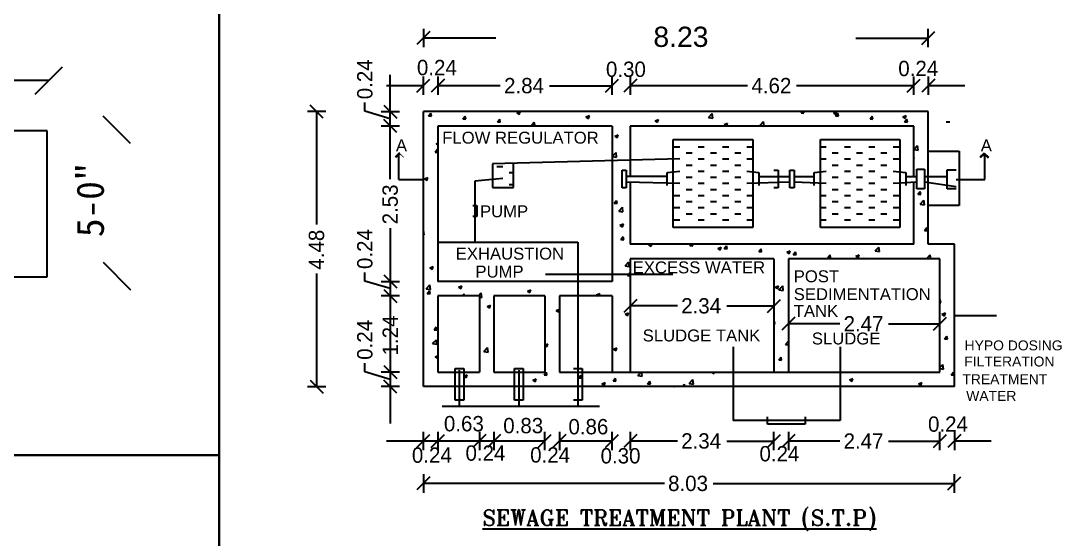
# Model space of a CAD drawing. Header units: metres. Extents: x 515 to 706, y -4 to 163.
# Drawn here: x 603.45 to 611.96, y 79.43 to 83.65 of the extents above; entities that cross this region are included whole.
import ezdxf

# ---------------------------------------------------------------- set-up
doc = ezdxf.new("R2010")
doc.units = ezdxf.units.M
doc.header["$MEASUREMENT"] = 0
doc.styles.add('ld', font='arial.ttf')
doc.styles.add('ROMANT', font='romant__.ttf')
doc.styles.add('style1', font='swisse.ttf', dxfattribs={"height": 1})
doc.styles.add('STYLE2', font='@NSimSun.ttf', dxfattribs={"height": 0.23})
doc.styles.add('STYLE3', font='GOTHIC.TTF')

msp = doc.modelspace()

# ---------------------------------------------------------------- hatches: boundary and pattern name
at = {"lineweight": 30}
for points in [[(606.57234, 82.53801), (606.57662, 82.54203), (606.54049, 82.57602), (606.50435, 82.54203), (606.50864, 82.53801), (606.54049, 82.56743)], [(611.33686, 82.53753), (611.34114, 82.54155), (611.305, 82.57554), (611.26887, 82.54155), (611.27315, 82.53753), (611.305, 82.56695)]]:
    msp.add_hatch(color=256, dxfattribs=at).paths.add_polyline_path(points)

# ---------------------------------------------------------------- linework, layer by layer
for p, q in [((606.78718, 83.56686), (606.6811, 83.46078)), ((606.73414, 83.58883), (606.73414, 83.43881)), ((607.32517, 83.51382), (606.73414, 83.51382)), ((610.25811, 83.51382), (610.84914, 83.51382)), ((610.7961, 83.46078), (610.90218, 83.56686)), ((610.84914, 83.43881), (610.84914, 83.58883)), ((603.56975, 83.05516), (603.7933, 83.27872)), ((606.46418, 82.36156), (606.46418, 83.21375)), ((606.6811, 83.07151), (606.78718, 83.17759)), ((606.73414, 83.04954), (606.73414, 83.19956)), ((606.90521, 83.17759), (606.79913, 83.07151)), ((606.90521, 83.17759), (606.79913, 83.07151)), ((606.85217, 83.19956), (606.85217, 83.04954)), ((608.2196, 83.07151), (608.32568, 83.17759)), ((608.27264, 83.04954), (608.27264, 83.19956)), ((608.47321, 83.17759), (608.36713, 83.07151)), ((608.42017, 83.19956), (608.42017, 83.04954)), ((610.67807, 83.07151), (610.78415, 83.17759)), ((610.73111, 83.04954), (610.73111, 83.19956)), ((610.90218, 83.17759), (610.7961, 83.07151)), ((610.84914, 83.19956), (610.84914, 83.04954)), ((603.68152, 83.16694), (602.81745, 83.16694)), ((606.73414, 83.12455), (606.4341, 83.12455)), ((607.36162, 83.12455), (606.85217, 83.12455)), ((607.76319, 83.12455), (608.27264, 83.12455)), ((609.37669, 83.12455), (608.42017, 83.12455)), ((610.73111, 83.12455), (609.77459, 83.12455)), ((611.14918, 83.12455), (610.84914, 83.12455)), ((605.9167, 82.86067), (605.81062, 82.96675)), ((606.25783, 82.9166), (606.25783, 82.98661)), ((606.46418, 82.85469), (606.25783, 82.9166)), ((606.41114, 82.96675), (606.51722, 82.86067)), ((604.34662, 82.6524), (604.12306, 82.87595)), ((605.93867, 82.91371), (605.78865, 82.91371)), ((605.86366, 82.91371), (605.86366, 81.99175)), ((606.38917, 82.91371), (606.53919, 82.91371)), ((606.51722, 82.74264), (606.41114, 82.84872)), ((610.84914, 82.91371), (606.73414, 82.91371)), ((606.73414, 80.67095), (606.73414, 82.91371)), ((606.77578, 82.87839), (606.79467, 82.9009)), ((606.77578, 82.87839), (606.7992, 82.87634)), ((606.7992, 82.87622), (606.79467, 82.90078)), ((607.05682, 82.8538), (607.07571, 82.87632)), ((607.05682, 82.8538), (607.08024, 82.85175)), ((607.08025, 82.85163), (607.07572, 82.87619)), ((607.33786, 82.82922), (607.35675, 82.85173)), ((607.33786, 82.82922), (607.36128, 82.82717)), ((607.36129, 82.82704), (607.35676, 82.8516)), ((607.49664, 82.90239), (607.52407, 82.91292)), ((607.49664, 82.90239), (607.51613, 82.88924)), ((607.51613, 82.88912), (607.52408, 82.9128)), ((608.05975, 82.87101), (608.08718, 82.88154)), ((608.05975, 82.87101), (608.07924, 82.85786)), ((608.07924, 82.85774), (608.08718, 82.88141)), ((608.62285, 82.83963), (608.65029, 82.85016)), ((608.62285, 82.83963), (608.64234, 82.82648)), ((608.64235, 82.82636), (608.65029, 82.85003)), ((609.05878, 82.86522), (609.0893, 82.89702)), ((609.05878, 82.86522), (609.09363, 82.85981)), ((609.09363, 82.85971), (609.0893, 82.89692)), ((609.47695, 82.80036), (609.50747, 82.83217)), ((609.51171, 82.79568), (609.50747, 82.83206)), ((609.81288, 82.90265), (609.82216, 82.91371)), ((609.81288, 82.90265), (609.8363, 82.9006)), ((609.83631, 82.90048), (609.83386, 82.91371)), ((610.07829, 82.90324), (610.10555, 82.91371)), ((610.07829, 82.90324), (610.09778, 82.8901)), ((610.09392, 82.87806), (610.11281, 82.90058)), ((610.09392, 82.87806), (610.11734, 82.87602)), ((610.09779, 82.88997), (610.10573, 82.91365)), ((610.11735, 82.87589), (610.11282, 82.90045)), ((610.37497, 82.85348), (610.39386, 82.87599)), ((610.37497, 82.85348), (610.39839, 82.85143)), ((610.39839, 82.8513), (610.39386, 82.87586)), ((610.6414, 82.87186), (610.66883, 82.8824)), ((610.6414, 82.87186), (610.66089, 82.85872)), ((610.65601, 82.82889), (610.6749, 82.8514)), ((610.66089, 82.85859), (610.66884, 82.88227)), ((610.67943, 82.82671), (610.6749, 82.85127)), ((610.84914, 81.8317), (610.84914, 82.91371)), ((610.9956, 82.83012), (611.02554, 82.83012)), ((603.66899, 82.75719), (601.07001, 82.75719)), ((603.66899, 81.56599), (603.66899, 82.75719)), ((606.53919, 82.79568), (606.38917, 82.79568)), ((606.85217, 82.79568), (606.85217, 81.52937)), ((608.27264, 82.79568), (606.85217, 82.79568)), ((607.61891, 82.80463), (607.6378, 82.82714)), ((607.61891, 82.80463), (607.64233, 82.80258)), ((607.64233, 82.80245), (607.6378, 82.82701)), ((607.91307, 82.79568), (607.91884, 82.80255)), ((607.92009, 82.79568), (607.91884, 82.80242)), ((608.27264, 82.79568), (608.27264, 81.52937)), ((610.73111, 82.79568), (608.42017, 82.79568)), ((608.42017, 82.79568), (608.42017, 82.3852)), ((609.18596, 82.80825), (609.2134, 82.81878)), ((609.18596, 82.80825), (609.2046, 82.79568)), ((609.20569, 82.79568), (609.2134, 82.81865)), ((609.47695, 82.80036), (609.50717, 82.79568)), ((610.65601, 82.82889), (610.67943, 82.82684)), ((610.73111, 82.3852), (610.73111, 82.79568)), ((608.29363, 82.71325), (608.32107, 82.72378)), ((608.29363, 82.71325), (608.31312, 82.70011)), ((608.31312, 82.69998), (608.32107, 82.72366)), ((608.77108, 82.68543), (609.41891, 82.68543)), ((608.77108, 81.96969), (608.77108, 82.68543)), ((609.41891, 82.68543), (609.41891, 81.96969)), ((609.97056, 82.68543), (610.61838, 82.68543)), ((609.97056, 81.96969), (609.97056, 82.68543)), ((610.61838, 82.68543), (610.61838, 81.96969)), ((606.54049, 82.57602), (606.50435, 82.54203)), ((606.83015, 82.58366), (606.84904, 82.60617)), ((606.83015, 82.58366), (606.85217, 82.58173)), ((606.83819, 82.64964), (606.85217, 82.655)), ((606.83819, 82.64964), (606.85217, 82.64021)), ((606.85217, 82.58906), (606.84904, 82.60605)), ((608.27438, 82.54838), (608.3049, 82.58019)), ((608.30923, 82.54287), (608.3049, 82.58009)), ((608.77631, 82.62694), (608.82594, 82.62694)), ((608.87557, 82.5773), (608.9252, 82.5773)), ((608.97483, 82.62694), (609.02447, 82.62694)), ((609.0741, 82.5773), (609.12373, 82.5773)), ((609.17336, 82.62694), (609.22299, 82.62694)), ((609.27262, 82.5773), (609.32225, 82.5773)), ((609.37189, 82.62694), (609.41891, 82.62694)), ((609.97056, 82.62694), (610.0171, 82.62694)), ((610.06673, 82.5773), (610.11636, 82.5773)), ((610.16599, 82.62694), (610.21562, 82.62694)), ((610.26525, 82.5773), (610.31489, 82.5773)), ((610.36452, 82.62694), (610.41415, 82.62694)), ((610.46378, 82.5773), (610.51341, 82.5773)), ((610.56304, 82.62694), (610.61268, 82.62694)), ((610.73148, 82.6058), (610.762, 82.6376)), ((610.73148, 82.6058), (610.76633, 82.60039)), ((610.76633, 82.60029), (610.762, 82.6375)), ((610.84914, 82.59046), (611.1009, 82.59046)), ((611.1009, 82.59046), (611.1009, 82.14765)), ((611.305, 82.57554), (611.26887, 82.54155)), ((611.305, 82.57554), (611.34114, 82.54155)), ((606.54049, 82.56743), (606.50864, 82.53801)), ((606.53462, 82.36121), (606.53462, 82.56202)), ((608.82594, 82.52767), (607.29801, 82.48685)), ((608.27438, 82.54838), (608.30922, 82.54298)), ((608.97483, 82.52767), (609.02447, 82.52767)), ((609.17336, 82.52767), (609.22299, 82.52767)), ((609.37189, 82.52767), (609.41891, 82.52767)), ((609.97056, 82.52767), (610.0171, 82.52767)), ((610.16599, 82.52767), (610.21562, 82.52767)), ((610.36452, 82.52767), (610.41415, 82.52767)), ((610.56304, 82.52767), (610.61268, 82.52767)), ((610.7338, 82.53198), (610.73111, 82.54658)), ((610.73111, 82.53235), (610.7338, 82.53211)), ((611.305, 82.56695), (611.27315, 82.53753)), ((611.305, 82.56695), (611.33686, 82.53753)), ((611.31088, 82.36073), (611.31088, 82.56152)), ((607.29801, 82.48685), (607.29801, 82.29488)), ((607.33438, 82.46694), (607.38336, 82.46694)), ((607.43234, 82.41796), (607.46849, 82.41796)), ((607.46849, 82.29488), (607.46849, 82.48685)), ((608.35391, 82.29268), (608.35391, 82.4358)), ((608.35391, 82.4358), (608.38857, 82.4358)), ((608.38857, 82.4358), (608.38857, 82.29268)), ((608.72126, 82.41618), (608.82594, 82.42841)), ((608.72126, 82.31108), (608.72126, 82.41618)), ((608.87557, 82.47804), (608.9252, 82.47804)), ((608.97483, 82.42841), (609.02447, 82.42841)), ((609.0741, 82.47804), (609.12373, 82.47804)), ((609.17336, 82.42841), (609.22299, 82.42841)), ((609.27262, 82.47804), (609.32225, 82.47804)), ((609.37189, 82.42841), (609.46873, 82.41618)), ((609.46873, 82.41618), (609.46873, 82.31108)), ((609.59209, 82.4358), (609.62675, 82.4358)), ((609.62675, 82.4358), (609.62675, 82.29268)), ((609.7227, 82.29268), (609.7227, 82.4358)), ((609.7227, 82.4358), (609.75736, 82.4358)), ((609.75736, 82.4358), (609.75736, 82.29268)), ((609.92074, 82.41618), (610.0171, 82.42841)), ((609.92074, 82.31108), (609.92074, 82.41618)), ((610.06673, 82.47804), (610.11636, 82.47804)), ((610.16599, 82.42841), (610.21562, 82.42841)), ((610.26525, 82.47804), (610.31489, 82.47804)), ((610.36452, 82.42841), (610.41415, 82.42841)), ((610.46378, 82.47804), (610.51341, 82.47804)), ((610.56304, 82.42841), (610.66821, 82.41618)), ((610.66821, 82.41618), (610.66821, 82.31108)), ((610.7554, 82.44402), (610.82044, 82.44402)), ((610.7554, 82.28279), (610.7554, 82.44402)), ((610.82044, 82.44402), (610.82044, 82.28279)), ((611.00311, 82.43898), (611.07836, 82.43898)), ((611.00311, 82.28248), (611.00311, 82.43898)), ((606.53462, 82.36121), (606.73414, 82.36121)), ((606.74285, 82.3655), (606.77029, 82.37603)), ((606.74285, 82.3655), (606.76235, 82.35236)), ((606.76235, 82.35223), (606.77029, 82.37591)), ((607.38336, 82.36898), (607.15414, 82.34743)), ((607.15414, 82.34743), (607.15414, 81.84981)), ((607.43234, 82.32), (607.46849, 82.32)), ((608.72126, 82.3852), (608.38857, 82.3852)), ((608.38857, 82.34032), (608.82594, 82.32915)), ((608.42017, 82.34032), (608.42017, 81.8322)), ((608.87557, 82.37878), (608.9252, 82.37878)), ((608.97483, 82.32915), (609.02447, 82.32915)), ((609.0741, 82.37878), (609.12373, 82.37878)), ((609.17336, 82.32915), (609.22299, 82.32915)), ((609.27262, 82.37878), (609.32225, 82.37878)), ((609.37189, 82.32915), (609.7227, 82.34032)), ((609.46873, 82.3852), (609.7227, 82.3852)), ((609.75736, 82.3852), (609.92074, 82.3852)), ((609.75736, 82.34032), (610.0171, 82.32915)), ((610.06673, 82.37878), (610.11636, 82.37878)), ((610.16599, 82.32915), (610.21562, 82.32915)), ((610.26525, 82.37878), (610.31489, 82.37878)), ((610.36452, 82.32915), (610.41415, 82.32915)), ((610.46378, 82.37878), (610.51341, 82.37878)), ((610.56304, 82.32915), (610.7554, 82.34032)), ((610.66821, 82.3852), (610.7554, 82.3852)), ((610.73111, 81.8322), (610.73111, 82.34032)), ((610.82044, 82.3852), (611.00311, 82.3852)), ((610.82044, 82.34032), (611.07836, 82.30373)), ((611.07836, 82.36073), (611.31088, 82.36073)), ((607.29801, 82.29488), (607.46849, 82.29488)), ((608.38857, 82.29268), (608.35391, 82.29268)), ((608.87557, 82.27952), (608.9252, 82.27952)), ((609.0741, 82.27952), (609.12373, 82.27952)), ((609.27262, 82.27952), (609.32225, 82.27952)), ((609.62675, 82.29268), (609.59209, 82.29268)), ((609.75736, 82.29268), (609.7227, 82.29268)), ((610.06673, 82.27952), (610.11636, 82.27952)), ((610.26525, 82.27952), (610.31489, 82.27952)), ((610.46378, 82.27952), (610.51341, 82.27952)), ((610.82044, 82.28279), (610.7554, 82.28279)), ((610.76474, 82.23943), (610.78363, 82.26194)), ((610.76474, 82.23943), (610.78816, 82.23738)), ((610.78817, 82.23725), (610.78364, 82.26181)), ((611.07836, 82.28248), (611.00311, 82.28248)), ((608.28973, 82.16599), (608.30862, 82.1885)), ((608.28973, 82.16599), (608.31315, 82.16394)), ((608.31315, 82.16381), (608.30862, 82.18838)), ((608.77631, 82.22988), (608.82594, 82.22988)), ((608.87557, 82.18025), (608.9252, 82.18025)), ((608.97483, 82.22988), (609.02447, 82.22988)), ((609.0741, 82.18025), (609.12373, 82.18025)), ((609.17336, 82.22988), (609.22299, 82.22988)), ((609.27262, 82.18025), (609.32225, 82.18025)), ((609.37189, 82.22988), (609.41891, 82.22988)), ((609.97056, 82.22988), (610.0171, 82.22988)), ((610.06673, 82.18025), (610.11636, 82.18025)), ((610.16599, 82.22988), (610.21562, 82.22988)), ((610.26525, 82.18025), (610.31489, 82.18025)), ((610.36452, 82.22988), (610.41415, 82.22988)), ((610.46378, 82.18025), (610.51341, 82.18025)), ((610.56304, 82.22988), (610.61268, 82.22988)), ((610.78343, 82.15925), (610.81394, 82.19106)), ((610.78343, 82.15925), (610.81827, 82.15385)), ((610.81828, 82.15374), (610.81395, 82.19096)), ((607.13847, 82.1476), (607.16981, 82.1476)), ((607.16981, 82.1476), (607.16981, 82.05748)), ((608.32632, 82.10184), (608.35684, 82.13365)), ((608.32632, 82.10184), (608.36117, 82.09644)), ((608.36117, 82.09633), (608.35685, 82.13354)), ((608.77631, 82.13062), (608.82594, 82.13062)), ((608.87557, 82.08099), (608.9252, 82.08099)), ((608.97483, 82.13062), (609.02447, 82.13062)), ((609.0741, 82.08099), (609.12373, 82.08099)), ((609.17336, 82.13062), (609.22299, 82.13062)), ((609.27262, 82.08099), (609.32225, 82.08099)), ((609.37189, 82.13062), (609.41891, 82.13062)), ((609.97056, 82.13062), (610.0171, 82.13062)), ((610.06673, 82.08099), (610.11636, 82.08099)), ((610.16599, 82.13062), (610.21562, 82.13062)), ((610.26525, 82.08099), (610.31489, 82.08099)), ((610.36452, 82.13062), (610.41415, 82.13062)), ((610.46378, 82.08099), (610.51341, 82.08099)), ((610.56304, 82.13062), (610.61268, 82.13062)), ((611.1009, 82.14765), (610.84914, 82.14765)), ((607.16981, 82.05748), (607.13847, 82.05748)), ((608.33684, 81.98723), (608.36428, 81.99776)), ((608.33684, 81.98723), (608.35633, 81.97408)), ((608.35633, 81.97395), (608.36428, 81.99763)), ((608.77631, 82.03136), (608.82594, 82.03136)), ((608.97483, 82.03136), (609.02447, 82.03136)), ((609.17336, 82.03136), (609.22299, 82.03136)), ((609.37189, 82.03136), (609.41891, 82.03136)), ((609.97056, 82.03136), (610.0171, 82.03136)), ((610.16599, 82.03136), (610.21562, 82.03136)), ((610.36452, 82.03136), (610.41415, 82.03136)), ((610.56304, 82.03136), (610.61268, 82.03136)), ((606.46418, 81.96349), (606.46418, 80.37091)), ((606.73414, 81.94449), (606.73609, 81.94653)), ((606.73414, 81.91029), (606.74042, 81.90932)), ((606.74042, 81.90921), (606.73609, 81.94642)), ((608.34409, 81.87126), (608.36298, 81.89377)), ((608.36752, 81.86908), (608.36299, 81.89365)), ((609.41891, 81.96969), (608.77108, 81.96969)), ((610.61838, 81.96969), (609.97056, 81.96969)), ((610.81911, 81.9447), (610.838, 81.96721)), ((610.81911, 81.9447), (610.84253, 81.94265)), ((610.84253, 81.94252), (610.838, 81.96708)), ((606.85217, 81.84981), (607.99265, 81.84981)), ((607.99265, 81.84981), (607.99265, 80.50976)), ((608.34409, 81.87126), (608.36751, 81.86921)), ((610.73111, 81.8322), (608.42017, 81.8322)), ((608.57072, 81.82947), (608.57784, 81.8322)), ((608.57072, 81.82947), (608.59022, 81.81632)), ((608.59022, 81.8162), (608.59559, 81.8322)), ((608.90618, 81.82209), (608.91467, 81.8322)), ((608.90618, 81.82209), (608.9296, 81.82004)), ((608.9296, 81.81991), (608.92733, 81.8322)), ((609.13383, 81.79809), (609.16127, 81.80862)), ((609.15333, 81.78481), (609.16127, 81.80849)), ((609.18722, 81.7975), (609.20611, 81.82001)), ((609.21064, 81.79532), (609.20611, 81.81988)), ((610.4172, 81.77757), (610.44772, 81.80938)), ((610.45205, 81.77206), (610.44772, 81.80927)), ((611.06339, 81.8317), (610.84914, 81.8317)), ((611.06339, 80.67095), (611.06339, 81.8317)), ((606.73563, 81.72188), (606.73414, 81.72994)), ((609.13383, 81.79809), (609.15332, 81.78494)), ((609.18722, 81.7975), (609.21064, 81.79545)), ((609.46826, 81.77291), (609.48715, 81.79542)), ((609.46826, 81.77291), (609.49168, 81.77086)), ((609.49169, 81.77073), (609.48716, 81.79529)), ((609.69694, 81.76671), (609.72438, 81.77724)), ((609.69694, 81.76671), (609.71643, 81.75356)), ((609.71643, 81.75343), (609.72438, 81.77711)), ((609.74931, 81.74832), (609.7682, 81.77083)), ((609.74931, 81.74832), (609.77273, 81.74627)), ((609.77273, 81.74614), (609.7682, 81.7707)), ((610.03035, 81.72373), (610.04924, 81.74624)), ((610.03035, 81.72373), (610.05377, 81.72168)), ((610.05377, 81.72156), (610.04924, 81.74612)), ((610.26005, 81.73533), (610.28748, 81.74586)), ((610.26005, 81.73533), (610.27954, 81.72218)), ((610.27954, 81.72205), (610.28749, 81.74573)), ((610.4172, 81.77757), (610.45205, 81.77216)), ((610.83629, 81.71367), (610.86589, 81.74452)), ((610.86947, 81.71367), (610.86589, 81.74441)), ((604.12306, 81.68475), (604.34662, 81.4612)), ((606.73414, 81.72214), (606.73562, 81.72201)), ((606.78606, 81.63948), (606.8135, 81.65001)), ((606.78606, 81.63948), (606.80555, 81.62633)), ((606.80556, 81.6262), (606.8135, 81.64988)), ((608.37827, 81.6553), (608.40879, 81.68711)), ((608.37827, 81.6553), (608.41312, 81.6499)), ((608.41312, 81.64979), (608.40879, 81.687)), ((608.42017, 81.71367), (608.42017, 80.78898)), ((609.59169, 81.71367), (608.42017, 81.71367)), ((609.59169, 81.71367), (609.59169, 80.78898)), ((610.94536, 81.71367), (609.71022, 81.71367)), ((609.71022, 81.71367), (609.71022, 80.78898)), ((610.32357, 81.71367), (610.33028, 81.72166)), ((610.33173, 81.71367), (610.33028, 81.72153)), ((610.84847, 81.71367), (610.85059, 81.71448)), ((610.85036, 81.71367), (610.85059, 81.71435)), ((610.94536, 80.78898), (610.94536, 81.71367)), ((601.07001, 81.56599), (603.66899, 81.56599)), ((605.86366, 81.59291), (605.86366, 80.67095)), ((606.25783, 81.53201), (606.25783, 81.60202)), ((606.41114, 81.58241), (606.51722, 81.47633)), ((607.73013, 81.58729), (608.76847, 81.58729)), ((608.39846, 81.57653), (608.41735, 81.59904)), ((608.39846, 81.57653), (608.42017, 81.57463)), ((608.42017, 81.58363), (608.41735, 81.59892)), ((606.46418, 81.4701), (606.25783, 81.53201)), ((606.38917, 81.52937), (606.53919, 81.52937)), ((606.75752, 81.46818), (606.78804, 81.49999)), ((606.79237, 81.46267), (606.78804, 81.49988)), ((608.27264, 81.52937), (606.85217, 81.52937)), ((607.01995, 81.48172), (607.04738, 81.49225)), ((607.01995, 81.48172), (607.03944, 81.46857)), ((607.03944, 81.46845), (607.04739, 81.49213)), ((609.6016, 81.48257), (609.62904, 81.49311)), ((609.6016, 81.48257), (609.62109, 81.46943)), ((609.6211, 81.4693), (609.62904, 81.49298)), ((609.6328, 81.46074), (609.66332, 81.49254)), ((609.66765, 81.45523), (609.66332, 81.49244)), ((611.05704, 81.54619), (611.06339, 81.54863)), ((611.05704, 81.54619), (611.06339, 81.54191)), ((606.53919, 81.41083), (606.38917, 81.41083)), ((606.41114, 81.46387), (606.51722, 81.35779)), ((606.75752, 81.46818), (606.79237, 81.46277)), ((606.76657, 81.42933), (606.78546, 81.45184)), ((606.76657, 81.42933), (606.78999, 81.42728)), ((606.78999, 81.42715), (606.78546, 81.45172)), ((606.85217, 81.41083), (606.85217, 80.78898)), ((607.19139, 81.41083), (606.85217, 81.41083)), ((607.05272, 81.41083), (607.0665, 81.42725)), ((607.06951, 81.41083), (607.0665, 81.42713)), ((607.1829, 81.41083), (607.20621, 81.43513)), ((607.19139, 81.41083), (607.19139, 80.78898)), ((607.19139, 81.40089), (607.21054, 81.39792)), ((607.21055, 81.39781), (607.20622, 81.43503)), ((607.72413, 81.41083), (607.30992, 81.41083)), ((607.30992, 81.41083), (607.30992, 80.78898)), ((607.58306, 81.45034), (607.61049, 81.46087)), ((607.58306, 81.45034), (607.60255, 81.43719)), ((607.60255, 81.43707), (607.61049, 81.46074)), ((607.72413, 81.41083), (607.72413, 80.78898)), ((608.27264, 81.41083), (607.84267, 81.41083)), ((607.84267, 81.41083), (607.84267, 80.78898)), ((608.14616, 81.41896), (608.1736, 81.42949)), ((608.14616, 81.41896), (608.15821, 81.41083)), ((608.16738, 81.41083), (608.1736, 81.42936)), ((608.27264, 81.41083), (608.27264, 80.78898)), ((609.6328, 81.46074), (609.66765, 81.45533)), ((607.25383, 81.32396), (607.28127, 81.33449)), ((607.25383, 81.32396), (607.27332, 81.31082)), ((607.27333, 81.31069), (607.28127, 81.33437)), ((607.81694, 81.29258), (607.84267, 81.30246)), ((608.47321, 81.38178), (608.36713, 81.2757)), ((608.80514, 81.32874), (608.42017, 81.32874)), ((609.20671, 81.32874), (609.59169, 81.32874)), ((609.53865, 81.2757), (609.64473, 81.38178)), ((610.94536, 81.37611), (610.94673, 81.37775)), ((610.94536, 81.35371), (610.95126, 81.35319)), ((610.95127, 81.35306), (610.94674, 81.37762)), ((607.81694, 81.29258), (607.83643, 81.27944)), ((607.83643, 81.27931), (607.84267, 81.29789)), ((608.38005, 81.2612), (608.40748, 81.27173)), ((608.38005, 81.2612), (608.39954, 81.24805)), ((608.39954, 81.24793), (608.40749, 81.27161)), ((609.76326, 81.23634), (609.65718, 81.13026)), ((610.89232, 81.13026), (610.9984, 81.23634)), ((610.9617, 81.26206), (610.98914, 81.27259)), ((610.9617, 81.26206), (610.98119, 81.24891)), ((610.9812, 81.24878), (610.98914, 81.27246)), ((611.06339, 81.25132), (611.40719, 81.25132)), ((606.82094, 81.1346), (606.83983, 81.15711)), ((606.82094, 81.1346), (606.84436, 81.13255)), ((606.84436, 81.13242), (606.83983, 81.15699)), ((609.59169, 81.20095), (609.59589, 81.20596)), ((609.59169, 81.18216), (609.60042, 81.1814)), ((609.60042, 81.18127), (609.59589, 81.20583)), ((610.12888, 81.1833), (609.71022, 81.1833)), ((610.5267, 81.1833), (610.94536, 81.1833)), ((606.80947, 81.02164), (606.83999, 81.05344)), ((606.84432, 81.01613), (606.83999, 81.05334)), ((610.98221, 81.06051), (611.0011, 81.08302)), ((610.98221, 81.06051), (611.00563, 81.05846)), ((611.00563, 81.05833), (611.0011, 81.08289)), ((606.80947, 81.02164), (606.84432, 81.01623)), ((607.22764, 80.95678), (607.25816, 80.98859)), ((607.26249, 80.95127), (607.25816, 80.98848)), ((607.72413, 81.00942), (607.74904, 81.01898)), ((607.72413, 81.00674), (607.74109, 80.9953)), ((607.7411, 80.99517), (607.74904, 81.01885)), ((608.28471, 80.97707), (608.31215, 80.9876)), ((608.28471, 80.97707), (608.3042, 80.96392)), ((608.3042, 80.96379), (608.31215, 80.98747)), ((609.25829, 80.99522), (609.25829, 80.39441)), ((609.68475, 81.01419), (609.71022, 81.04074)), ((609.68475, 81.01419), (609.71022, 81.01024)), ((610.13114, 80.99522), (610.13114, 80.39441)), ((606.82927, 80.91345), (606.85217, 80.92224)), ((606.82927, 80.91345), (606.84876, 80.9003)), ((606.84877, 80.90018), (606.85217, 80.91033)), ((607.22764, 80.95678), (607.26249, 80.95138)), ((609.63136, 80.88872), (609.65025, 80.91123)), ((609.63136, 80.88872), (609.65478, 80.88667)), ((609.65479, 80.88654), (609.65025, 80.9111)), ((606.25783, 80.79187), (606.25783, 80.86188)), ((606.46418, 80.72997), (606.25783, 80.79187)), ((606.53919, 80.78898), (606.38917, 80.78898)), ((606.41114, 80.84202), (606.51722, 80.73594)), ((606.85217, 80.78898), (607.19139, 80.78898)), ((606.9948, 80.8193), (607.06533, 80.8193)), ((606.9948, 80.5607), (606.9948, 80.8193)), ((607.0268, 80.80363), (607.0268, 80.50976)), ((607.06533, 80.8193), (607.06533, 80.5607)), ((607.30992, 80.78898), (607.72413, 80.78898)), ((607.45696, 80.78898), (607.46081, 80.78864)), ((607.46081, 80.78852), (607.46073, 80.78898)), ((607.47805, 80.8193), (607.54858, 80.8193)), ((607.47805, 80.5607), (607.47805, 80.8193)), ((607.51266, 80.80363), (607.51266, 80.50976)), ((607.54858, 80.8193), (607.54858, 80.5607)), ((607.71843, 80.76611), (607.73732, 80.78862)), ((607.74185, 80.76393), (607.73732, 80.78849)), ((607.84267, 80.78898), (610.94536, 80.78898)), ((607.95869, 80.8193), (608.02922, 80.8193)), ((608.02922, 80.8193), (608.02922, 80.5607)), ((608.48217, 80.76222), (608.50785, 80.78898)), ((608.51702, 80.75671), (608.51326, 80.78898)), ((609.0817, 80.78793), (609.08445, 80.78898)), ((609.1012, 80.77465), (609.106, 80.78898)), ((610.77137, 80.78898), (610.77895, 80.78832)), ((610.77896, 80.78819), (610.77881, 80.78898)), ((610.94536, 80.82597), (610.96979, 80.85144)), ((610.94536, 80.81868), (610.97412, 80.81422)), ((610.97412, 80.81412), (610.96979, 80.85133)), ((611.03658, 80.76578), (611.05547, 80.78829)), ((611.06, 80.7636), (611.05547, 80.78816)), ((605.81062, 80.72399), (605.9167, 80.61791)), ((606.51722, 80.61791), (606.41114, 80.72399)), ((607.06316, 80.75569), (607.09059, 80.76623)), ((607.06316, 80.75569), (607.08265, 80.74255)), ((607.08265, 80.74242), (607.0906, 80.7661)), ((607.62627, 80.72431), (607.6537, 80.73484)), ((607.62627, 80.72431), (607.64576, 80.71117)), ((607.64576, 80.71104), (607.6537, 80.73472)), ((607.71843, 80.76611), (607.74185, 80.76406)), ((607.99947, 80.74152), (608.01836, 80.76403)), ((607.99947, 80.74152), (608.02289, 80.73947)), ((608.0229, 80.73934), (608.01837, 80.7639)), ((608.18937, 80.69293), (608.21681, 80.70346)), ((608.20887, 80.67966), (608.21681, 80.70334)), ((608.28052, 80.71693), (608.29941, 80.73944)), ((608.28052, 80.71693), (608.30394, 80.71488)), ((608.30394, 80.71475), (608.29941, 80.73931)), ((608.48217, 80.76222), (608.51702, 80.75681)), ((608.56156, 80.69234), (608.58045, 80.71485)), ((608.58498, 80.69016), (608.58045, 80.71473)), ((608.90034, 80.69736), (608.93086, 80.72917)), ((608.93519, 80.69185), (608.93086, 80.72906)), ((609.0817, 80.78793), (609.10119, 80.77478)), ((610.20792, 80.72517), (610.23535, 80.7357)), ((610.20792, 80.72517), (610.22741, 80.71202)), ((610.22741, 80.71189), (610.23536, 80.73557)), ((610.77103, 80.69379), (610.79846, 80.70432)), ((610.79052, 80.68051), (610.79846, 80.70419)), ((611.03658, 80.76578), (611.06, 80.76373)), ((605.78865, 80.67095), (605.93867, 80.67095)), ((606.53919, 80.67095), (606.38917, 80.67095)), ((611.06339, 80.67095), (606.73414, 80.67095)), ((608.18937, 80.69293), (608.20886, 80.67979)), ((608.56156, 80.69234), (608.58498, 80.69029)), ((608.77696, 80.67095), (608.77992, 80.67208)), ((608.77958, 80.67095), (608.77992, 80.67196)), ((608.84528, 80.67095), (608.86149, 80.69027)), ((608.86503, 80.67095), (608.86149, 80.69014)), ((608.90034, 80.69736), (608.93519, 80.69196)), ((610.77103, 80.69379), (610.79052, 80.68064)), ((607.06533, 80.5607), (606.9948, 80.5607)), ((607.54858, 80.5607), (607.47805, 80.5607)), ((608.02922, 80.5607), (607.95869, 80.5607)), ((608.16897, 80.50976), (606.8877, 80.50976)), ((610.13114, 80.39441), (609.25829, 80.39441)), ((609.53888, 80.36501), (609.53888, 80.4238)), ((609.84635, 80.36501), (609.53888, 80.36501)), ((609.84635, 80.4238), (609.84635, 80.36501)), ((606.6811, 80.17376), (606.78718, 80.27984)), ((606.73414, 80.15179), (606.73414, 80.30181)), ((606.79913, 80.17376), (606.90521, 80.27984)), ((606.85217, 80.30181), (606.85217, 80.15179)), ((607.24443, 80.27984), (607.13835, 80.17376)), ((607.19139, 80.30181), (607.19139, 80.15179)), ((607.36296, 80.27984), (607.25688, 80.17376)), ((607.30992, 80.30181), (607.30992, 80.15179)), ((607.67109, 80.17376), (607.77717, 80.27984)), ((607.72413, 80.15179), (607.72413, 80.30181)), ((607.89571, 80.27984), (607.78963, 80.17376)), ((607.84267, 80.30181), (607.84267, 80.15179)), ((608.2196, 80.17376), (608.32568, 80.27984)), ((608.27264, 80.15179), (608.27264, 80.30181)), ((608.47321, 80.27984), (608.36713, 80.17376)), ((608.42017, 80.30181), (608.42017, 80.15179)), ((609.53865, 80.17376), (609.64473, 80.27984)), ((609.59169, 80.15179), (609.59169, 80.30181)), ((609.76326, 80.27984), (609.65718, 80.17376)), ((609.71022, 80.30181), (609.71022, 80.15179)), ((610.89232, 80.17376), (610.9984, 80.27984)), ((610.94536, 80.15179), (610.94536, 80.30181)), ((611.11643, 80.27984), (611.01035, 80.17376)), ((611.06339, 80.30181), (611.06339, 80.15179)), ((607.72413, 80.2268), (606.4341, 80.2268)), ((608.27264, 80.2268), (607.84267, 80.2268)), ((608.80514, 80.2268), (608.42017, 80.2268)), ((609.20671, 80.2268), (609.59169, 80.2268)), ((610.12888, 80.2268), (609.71022, 80.2268)), ((610.5267, 80.2268), (610.94536, 80.2268)), ((611.36343, 80.2268), (611.06339, 80.2268)), ((606.73414, 79.95594), (606.73414, 79.80592)), ((611.06339, 79.80592), (611.06339, 79.95594)), ((606.78718, 79.93397), (606.6811, 79.82789)), ((608.70109, 79.88093), (606.73414, 79.88093)), ((609.09644, 79.88093), (611.06339, 79.88093)), ((611.01035, 79.82789), (611.11643, 79.93397))]:
    msp.add_line(p, q, dxfattribs=at)
for points in [[(596.13163, 80.1118), (605.06891, 80.1118), (605.06891, 87.74858), (596.13163, 87.74858)], [(612.79154, 87.74858), (605.06891, 87.74858), (605.06891, 77.46811), (612.79154, 77.46811)], [(599.97837, 75.17575), (605.06891, 75.17575), (605.06891, 80.1118), (599.97837, 80.1118)]]:
    msp.add_lwpolyline(points, close=True, dxfattribs=at)

# ---------------------------------------------------------------- texts
for s, height, style, p in [('8.23', 0.165022, 'style1', (608.60955, 83.44115)), ('0.24', 0.125017, 'STYLE3', (606.68171, 83.21051)), ('0.30', 0.125017, 'STYLE3', (608.22253, 83.19626)), ('0.24', 0.125017, 'STYLE3', (610.60532, 83.20292)), ('2.84', 0.125017, 'STYLE3', (607.39228, 83.06315)), ('4.62', 0.125017, 'STYLE3', (609.40845, 83.0631)), ('FLOW REGULATOR', 0.0972536, 'ld', (606.8881, 82.65235)), ('A', 0.09725, 'ld', (606.51046, 82.58955)), ('A', 0.09725, 'ld', (611.27782, 82.58907)), ('PUMP', 0.097254, 'ld', (607.19572, 82.05179)), ('EXHAUSTION', 0.097254, 'ld', (606.99804, 81.70688)), ('PUMP', 0.097254, 'ld', (607.15869, 81.56036)), ('EXCESS WATER', 0.0972536, 'ld', (608.44067, 81.59451)), ('POST', 0.097254, 'ld', (609.75307, 81.52199)), ('SEDIMENTATION', 0.0972536, 'ld', (609.75307, 81.37621)), ('2.34', 0.125017, 'STYLE3', (608.8358, 81.2673)), ('TANK', 0.097254, 'ld', (609.75307, 81.23926)), ('2.47', 0.125017, 'STYLE3', (610.15954, 81.12079)), ('SLUDGE TANK', 0.0972536, 'ld', (608.52212, 81.03928)), ('SLUDGE', 0.097254, 'ld', (609.90089, 81.01461)), ('HYPO DOSING', 0.0810447, 'ld', (611.14585, 80.96644)), ('FILTERATION', 0.0810447, 'ld', (611.14307, 80.83511)), ('TREATMENT', 0.081045, 'ld', (611.12785, 80.69072)), (' WATER', 0.081045, 'ld', (611.12785, 80.55458)), ('0.63', 0.125017, 'STYLE3', (606.90174, 80.30617)), ('0.83', 0.125017, 'STYLE3', (607.38538, 80.29048)), ('0.86', 0.125017, 'STYLE3', (607.91675, 80.28176)), ('0.24', 0.125017, 'STYLE3', (610.84791, 80.3027)), ('2.34', 0.125017, 'STYLE3', (608.8358, 80.16536)), ('2.47', 0.125017, 'STYLE3', (610.15954, 80.16429)), ('0.24', 0.125017, 'STYLE3', (607.07781, 80.06639)), ('0.24', 0.125017, 'STYLE3', (606.64065, 80.04967)), ('0.24', 0.125017, 'STYLE3', (607.60485, 80.05135)), ('0.30', 0.125017, 'STYLE3', (608.17871, 80.04429)), ('0.24', 0.125017, 'STYLE3', (609.47402, 80.06117)), ('8.03', 0.125017, 'STYLE3', (608.72902, 79.81927)), ('%%USEWAGE TREATMENT PLANT (S.T.P)', 0.1276454, 'ROMANT', (607.21632, 79.53721))]:
    msp.add_text(s, height=height, dxfattribs=dict(at, style=style)).set_placement(p)
for s, height, style, p in [('0.24', 0.125017, 'STYLE3', (606.31927, 83.01428)), ('5-0"', 0.223557, 'STYLE2', (604.13012, 81.89007)), ('2.53', 0.125017, 'STYLE3', (606.52562, 81.99414)), ('4.48', 0.125017, 'STYLE3', (605.92506, 81.62467)), ('0.24', 0.125017, 'STYLE3', (606.31927, 81.62969)), ('1.24', 0.125017, 'STYLE3', (606.52668, 80.92505)), ('0.24', 0.125017, 'STYLE3', (606.31927, 80.88955))]:
    msp.add_text(s, height=height, rotation=90, dxfattribs=dict(at, style=style)).set_placement(p)

doc.saveas('drawing.dxf')
